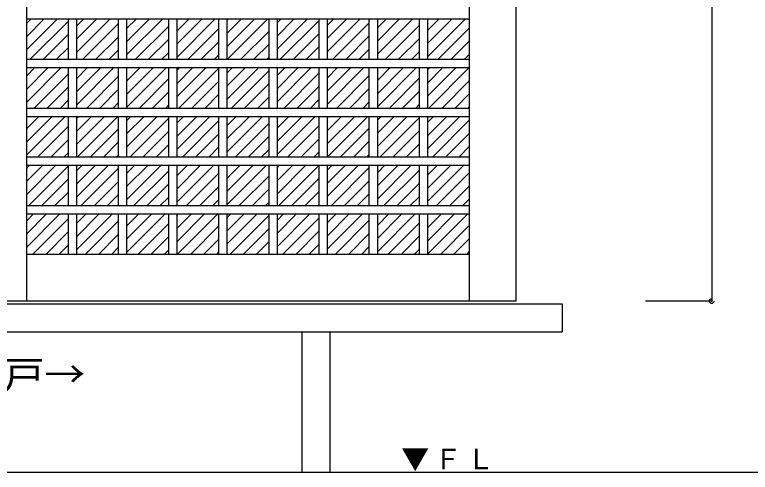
# Model space of a CAD drawing. Units: millimetres at full size, sheet at 1:10; details may follow other scales. Extents: x -1947 to 1953, y -1436 to 1392.
# Drawn here: x -600 to 190, y -818 to -326 of the extents above; entities that cross this region are included whole.
import ezdxf
from ezdxf.enums import TextEntityAlignment as Align

# ---------------------------------------------------------------- set-up
doc = ezdxf.new("R2010")
doc.units = ezdxf.units.MM
doc.header["$LTSCALE"] = 10
doc.header["$PDMODE"] = 32
doc.header["$PDSIZE"] = 5
doc.linetypes.add('DASHED1', pattern=[1.8, 1.2, -0.6])
for name, color, linetype in [('4-4', 7, 'DASHED1'), ('4-A', 3, 'Continuous'), ('4-C', 3, 'Continuous')]:
    doc.layers.add(name, color=color, linetype=linetype)
doc.styles.add('ＭＳ ゴシック', font='')
doc.styles.get('ＭＳ ゴシック').set_extended_font_data('MS Gothic')

msp = doc.modelspace()

# ---------------------------------------------------------------- linework, layer by layer
at = {"layer": '4-4', "linetype": 'Continuous'}
for p, q in [((-587.72, 86.01), (-587.72, -633.99)), ((-1213.72, -636.99), (-11.72, -636.99)), ((-61.72, -633.99), (-1163.72, -633.99)), ((-1213.72, -666.99), (-11.72, -666.99)), ((-291.72, -666.99), (-291.72, -817.99)), ((-261.72, -666.99), (-261.72, -817.99)), ((-1566.45, -817.99), (1321.11, -817.99))]:
    msp.add_line(p, q, dxfattribs=at)
at = {"layer": '4-4', "color": 4, "linetype": 'Continuous'}
msp.add_line((148.79, 86.01), (148.79, -633.99), dxfattribs=at)
at = {"layer": '4-4', "color": 4}
msp.add_point((148.79, -633.99), dxfattribs=at)
at = {"layer": '4-A', "color": 7}
msp.add_line((-587.72, 86.01), (-587.72, -633.99), dxfattribs=at)
at = {"layer": '4-A'}
msp.add_line((-111.72, -583.79), (-587.72, -583.79), dxfattribs=at)
at = {"layer": '4-C', "color": 7}
for p, q in [((-111.72, 88.01), (-111.72, -633.99)), ((-61.72, 86.01), (-61.72, -633.99)), ((-11.72, -636.99), (-11.72, -666.99))]:
    msp.add_line(p, q, dxfattribs=at)
at = {"layer": '4-C'}
for p, q in [((-587.72, 86.01), (-587.72, -633.99)), ((-587.72, -330.79), (-111.72, -330.79)), ((-587.72, -364.19), (-554.32, -330.79)), ((-587.72, -350.05), (-568.46, -330.79)), ((-587.72, -335.9), (-582.61, -330.79)), ((-542.83, -330.79), (-542.83, -374.19)), ((-533.83, -330.79), (-533.83, -374.19)), ((-533.83, -366.87), (-497.75, -330.79)), ((-533.83, -352.73), (-511.9, -330.79)), ((-533.83, -338.58), (-526.04, -330.79)), ((-488.94, -330.79), (-488.94, -374.19)), ((-479.94, -330.79), (-479.94, -374.19)), ((-479.94, -369.55), (-441.19, -330.79)), ((-479.94, -355.4), (-455.33, -330.79)), ((-479.94, -341.26), (-469.47, -330.79)), ((-435.05, -330.79), (-435.05, -374.19)), ((-426.05, -330.79), (-426.05, -374.19)), ((-426.05, -372.23), (-384.62, -330.79)), ((-426.05, -358.08), (-398.76, -330.79)), ((-426.05, -343.94), (-412.9, -330.79)), ((-381.17, -330.79), (-381.17, -374.19)), ((-372.17, -330.79), (-372.17, -374.19)), ((-372.17, -360.76), (-342.19, -330.79)), ((-372.17, -346.62), (-356.33, -330.79)), ((-372.17, -332.48), (-370.47, -330.79)), ((-371.45, -374.19), (-328.05, -330.79)), ((-327.28, -330.79), (-327.28, -374.19)), ((-318.28, -330.79), (-318.28, -374.19)), ((-318.28, -363.44), (-285.62, -330.79)), ((-318.28, -349.3), (-299.76, -330.79)), ((-318.28, -335.16), (-313.91, -330.79)), ((-273.39, -330.79), (-273.39, -374.19)), ((-264.39, -330.79), (-264.39, -374.19)), ((-264.39, -366.12), (-229.05, -330.79)), ((-264.39, -351.98), (-243.2, -330.79)), ((-264.39, -337.84), (-257.34, -330.79)), ((-219.5, -330.79), (-219.5, -374.19)), ((-210.5, -330.79), (-210.5, -374.19)), ((-210.5, -368.8), (-172.49, -330.79)), ((-210.5, -354.66), (-186.63, -330.79)), ((-210.5, -340.52), (-200.77, -330.79)), ((-165.61, -330.79), (-165.61, -374.19)), ((-156.61, -330.79), (-156.61, -374.19)), ((-156.61, -371.48), (-115.92, -330.79)), ((-156.61, -357.34), (-130.06, -330.79)), ((-156.61, -343.2), (-144.2, -330.79)), ((-583.58, -374.19), (-542.83, -333.44)), ((-527.01, -374.19), (-488.94, -336.12)), ((-470.44, -374.19), (-435.05, -338.8)), ((-314.88, -374.19), (-273.39, -332.7)), ((-258.31, -374.19), (-219.5, -335.38)), ((-201.74, -374.19), (-165.61, -338.06)), ((-569.44, -374.19), (-542.83, -347.58)), ((-413.87, -374.19), (-381.17, -341.48)), ((-357.31, -374.19), (-327.28, -344.16)), ((-300.74, -374.19), (-273.39, -346.84)), ((-145.17, -374.19), (-111.72, -340.74)), ((-512.87, -374.19), (-488.94, -350.26)), ((-456.3, -374.19), (-435.05, -352.94)), ((-399.73, -374.19), (-381.17, -355.62)), ((-244.17, -374.19), (-219.5, -349.52)), ((-187.6, -374.19), (-165.61, -352.2)), ((-131.03, -374.19), (-111.72, -354.88)), ((-555.3, -374.19), (-542.83, -361.73)), ((-343.16, -374.19), (-327.28, -358.3)), ((-286.6, -374.19), (-273.39, -360.98)), ((-498.73, -374.19), (-488.94, -364.4)), ((-442.16, -374.19), (-435.05, -367.08)), ((-385.59, -374.19), (-381.17, -369.76)), ((-230.03, -374.19), (-219.5, -363.66)), ((-173.46, -374.19), (-165.61, -366.34)), ((-116.89, -374.19), (-111.72, -369.02)), ((-587.72, -374.19), (-111.72, -374.19)), ((-329.02, -374.19), (-327.28, -372.44)), ((-587.72, -383.19), (-111.72, -383.19)), ((-587.72, -420.76), (-550.15, -383.19)), ((-587.72, -406.61), (-564.3, -383.19)), ((-587.72, -392.47), (-578.44, -383.19)), ((-542.83, -383.19), (-542.83, -426.59)), ((-533.83, -383.19), (-533.83, -426.59)), ((-533.83, -423.44), (-493.59, -383.19)), ((-533.83, -409.29), (-507.73, -383.19)), ((-533.83, -395.15), (-521.87, -383.19)), ((-488.94, -383.19), (-488.94, -426.59)), ((-479.94, -383.19), (-479.94, -426.59)), ((-479.94, -426.12), (-437.02, -383.19)), ((-479.94, -411.97), (-451.16, -383.19)), ((-479.94, -397.83), (-465.3, -383.19)), ((-479.94, -383.69), (-479.44, -383.19)), ((-435.05, -383.19), (-435.05, -426.59)), ((-426.05, -383.19), (-426.05, -426.59)), ((-426.05, -414.65), (-394.59, -383.19)), ((-426.05, -400.51), (-408.73, -383.19)), ((-426.05, -386.37), (-422.87, -383.19)), ((-423.85, -426.59), (-381.17, -383.91)), ((-381.17, -383.19), (-381.17, -426.59)), ((-372.17, -383.19), (-372.17, -426.59)), ((-372.17, -417.33), (-338.02, -383.19)), ((-372.17, -403.19), (-352.16, -383.19)), ((-372.17, -389.05), (-366.31, -383.19)), ((-367.28, -426.59), (-327.28, -386.59)), ((-327.28, -383.19), (-327.28, -426.59)), ((-318.28, -383.19), (-318.28, -426.59)), ((-318.28, -420.01), (-281.45, -383.19)), ((-318.28, -405.87), (-295.6, -383.19)), ((-318.28, -391.73), (-309.74, -383.19)), ((-273.39, -383.19), (-273.39, -426.59)), ((-264.39, -383.19), (-264.39, -426.59)), ((-264.39, -422.69), (-224.89, -383.19)), ((-264.39, -408.55), (-239.03, -383.19)), ((-264.39, -394.41), (-253.17, -383.19)), ((-219.5, -383.19), (-219.5, -426.59)), ((-210.5, -383.19), (-210.5, -426.59)), ((-210.5, -425.37), (-168.32, -383.19)), ((-210.5, -411.23), (-182.46, -383.19)), ((-210.5, -397.09), (-196.6, -383.19)), ((-165.61, -383.19), (-165.61, -426.59)), ((-156.61, -383.19), (-156.61, -426.59)), ((-156.61, -413.91), (-125.89, -383.19)), ((-156.61, -399.77), (-140.03, -383.19)), ((-156.61, -385.62), (-154.17, -383.19)), ((-155.15, -426.59), (-111.75, -383.19)), ((-579.41, -426.59), (-542.83, -390.01)), ((-522.84, -426.59), (-488.94, -392.69)), ((-310.71, -426.59), (-273.39, -389.27)), ((-254.14, -426.59), (-219.5, -391.95)), ((-197.57, -426.59), (-165.61, -394.62)), ((-466.27, -426.59), (-435.05, -395.37)), ((-409.71, -426.59), (-381.17, -398.05)), ((-353.14, -426.59), (-327.28, -400.73)), ((-141.01, -426.59), (-111.72, -397.3)), ((-565.27, -426.59), (-542.83, -404.15)), ((-508.7, -426.59), (-488.94, -406.83)), ((-452.13, -426.59), (-435.05, -409.51)), ((-296.57, -426.59), (-273.39, -403.41)), ((-240, -426.59), (-219.5, -406.09)), ((-183.43, -426.59), (-165.61, -408.77)), ((-551.13, -426.59), (-542.83, -418.29)), ((-395.56, -426.59), (-381.17, -412.19)), ((-339, -426.59), (-327.28, -414.87)), ((-282.43, -426.59), (-273.39, -417.55)), ((-126.86, -426.59), (-111.72, -411.45)), ((-587.72, -426.59), (-111.72, -426.59)), ((-494.56, -426.59), (-488.94, -420.97)), ((-437.99, -426.59), (-435.05, -423.65)), ((-381.42, -426.59), (-381.17, -426.33)), ((-225.86, -426.59), (-219.5, -420.23)), ((-169.29, -426.59), (-165.61, -422.91)), ((-112.72, -426.59), (-111.72, -425.59)), ((-587.72, -435.59), (-111.72, -435.59)), ((-587.72, -477.32), (-545.99, -435.59)), ((-587.72, -463.18), (-560.13, -435.59)), ((-587.72, -449.04), (-574.27, -435.59)), ((-542.83, -435.59), (-542.83, -478.99)), ((-533.83, -435.59), (-533.83, -478.99)), ((-533.83, -465.86), (-503.56, -435.59)), ((-533.83, -451.72), (-517.7, -435.59)), ((-533.83, -437.58), (-531.84, -435.59)), ((-532.82, -478.99), (-489.42, -435.59)), ((-488.94, -435.59), (-488.94, -478.99)), ((-479.94, -435.59), (-479.94, -478.99)), ((-479.94, -468.54), (-446.99, -435.59)), ((-479.94, -454.4), (-461.13, -435.59)), ((-479.94, -440.26), (-475.27, -435.59)), ((-476.25, -478.99), (-435.05, -437.8)), ((-435.05, -435.59), (-435.05, -478.99)), ((-426.05, -435.59), (-426.05, -478.99)), ((-426.05, -471.22), (-390.42, -435.59)), ((-426.05, -457.08), (-404.56, -435.59)), ((-426.05, -442.94), (-418.71, -435.59)), ((-419.68, -478.99), (-381.17, -440.47)), ((-381.17, -435.59), (-381.17, -478.99)), ((-372.17, -435.59), (-372.17, -478.99)), ((-372.17, -473.9), (-333.85, -435.59)), ((-372.17, -459.76), (-348, -435.59)), ((-372.17, -445.62), (-362.14, -435.59)), ((-327.28, -435.59), (-327.28, -478.99)), ((-318.28, -435.59), (-318.28, -478.99)), ((-318.28, -476.58), (-277.29, -435.59)), ((-318.28, -462.44), (-291.43, -435.59)), ((-318.28, -448.3), (-305.57, -435.59)), ((-273.39, -435.59), (-273.39, -478.99)), ((-264.39, -435.59), (-264.39, -478.99)), ((-264.39, -465.12), (-234.86, -435.59)), ((-264.39, -450.98), (-249, -435.59)), ((-264.39, -436.83), (-263.14, -435.59)), ((-264.12, -478.99), (-220.72, -435.59)), ((-219.5, -435.59), (-219.5, -478.99)), ((-210.5, -435.59), (-210.5, -478.99)), ((-210.5, -467.8), (-178.29, -435.59)), ((-210.5, -453.66), (-192.43, -435.59)), ((-210.5, -439.51), (-206.57, -435.59)), ((-207.55, -478.99), (-165.61, -437.05)), ((-165.61, -435.59), (-165.61, -478.99)), ((-156.61, -435.59), (-156.61, -478.99)), ((-156.61, -470.48), (-121.72, -435.59)), ((-156.61, -456.34), (-135.86, -435.59)), ((-156.61, -442.19), (-150.01, -435.59)), ((-150.98, -478.99), (-111.72, -439.73)), ((-575.24, -478.99), (-542.83, -446.58)), ((-518.67, -478.99), (-488.94, -449.26)), ((-363.11, -478.99), (-327.28, -443.15)), ((-306.54, -478.99), (-273.39, -445.83)), ((-249.97, -478.99), (-219.5, -448.51)), ((-462.11, -478.99), (-435.05, -451.94)), ((-405.54, -478.99), (-381.17, -454.62)), ((-348.97, -478.99), (-327.28, -457.3)), ((-193.41, -478.99), (-165.61, -451.19)), ((-136.84, -478.99), (-111.72, -453.87)), ((-561.1, -478.99), (-542.83, -460.72)), ((-504.53, -478.99), (-488.94, -463.4)), ((-447.96, -478.99), (-435.05, -466.08)), ((-292.4, -478.99), (-273.39, -459.98)), ((-235.83, -478.99), (-219.5, -462.66)), ((-179.26, -478.99), (-165.61, -465.34)), ((-391.4, -478.99), (-381.17, -468.76)), ((-334.83, -478.99), (-327.28, -471.44)), ((-278.26, -478.99), (-273.39, -474.12)), ((-122.7, -478.99), (-111.72, -468.02)), ((-587.72, -478.99), (-111.72, -478.99)), ((-546.96, -478.99), (-542.83, -474.86)), ((-490.39, -478.99), (-488.94, -477.54)), ((-221.69, -478.99), (-219.5, -476.8)), ((-587.72, -487.99), (-111.72, -487.99)), ((-587.72, -519.75), (-555.96, -487.99)), ((-587.72, -505.61), (-570.1, -487.99)), ((-587.72, -491.47), (-584.24, -487.99)), ((-585.22, -531.39), (-542.83, -489)), ((-542.83, -487.99), (-542.83, -531.39)), ((-533.83, -487.99), (-533.83, -531.39)), ((-533.83, -522.43), (-499.39, -487.99)), ((-533.83, -508.29), (-513.53, -487.99)), ((-533.83, -494.15), (-527.67, -487.99)), ((-488.94, -487.99), (-488.94, -531.39)), ((-479.94, -487.99), (-479.94, -531.39)), ((-479.94, -525.11), (-442.82, -487.99)), ((-479.94, -510.97), (-456.96, -487.99)), ((-479.94, -496.83), (-471.11, -487.99)), ((-435.05, -487.99), (-435.05, -531.39)), ((-426.05, -487.99), (-426.05, -531.39)), ((-426.05, -527.79), (-386.25, -487.99)), ((-426.05, -513.65), (-400.4, -487.99)), ((-426.05, -499.51), (-414.54, -487.99)), ((-381.17, -487.99), (-381.17, -531.39)), ((-372.17, -487.99), (-372.17, -531.39)), ((-372.17, -530.47), (-329.69, -487.99)), ((-372.17, -516.33), (-343.83, -487.99)), ((-372.17, -502.19), (-357.97, -487.99)), ((-372.17, -488.04), (-372.11, -487.99)), ((-327.28, -487.99), (-327.28, -531.39)), ((-318.28, -487.99), (-318.28, -531.39)), ((-318.28, -519.01), (-287.26, -487.99)), ((-318.28, -504.87), (-301.4, -487.99)), ((-318.28, -490.72), (-315.54, -487.99)), ((-316.52, -531.39), (-273.39, -488.26)), ((-273.39, -487.99), (-273.39, -531.39)), ((-264.39, -487.99), (-264.39, -531.39)), ((-264.39, -521.69), (-230.69, -487.99)), ((-264.39, -507.54), (-244.83, -487.99)), ((-264.39, -493.4), (-258.97, -487.99)), ((-219.5, -487.99), (-219.5, -531.39)), ((-210.5, -487.99), (-210.5, -531.39)), ((-210.5, -524.37), (-174.12, -487.99)), ((-210.5, -510.22), (-188.26, -487.99)), ((-210.5, -496.08), (-202.41, -487.99)), ((-165.61, -487.99), (-165.61, -531.39)), ((-156.61, -487.99), (-156.61, -531.39)), ((-156.61, -527.05), (-117.55, -487.99)), ((-156.61, -512.9), (-131.7, -487.99)), ((-156.61, -498.76), (-145.84, -487.99)), ((-528.65, -531.39), (-488.94, -491.68)), ((-472.08, -531.39), (-435.05, -494.36)), ((-415.51, -531.39), (-381.17, -497.04)), ((-259.95, -531.39), (-219.5, -490.94)), ((-203.38, -531.39), (-165.61, -493.62)), ((-146.81, -531.39), (-111.72, -496.3)), ((-571.07, -531.39), (-542.83, -503.15)), ((-514.51, -531.39), (-488.94, -505.83)), ((-358.94, -531.39), (-327.28, -499.72)), ((-302.37, -531.39), (-273.39, -502.4)), ((-245.81, -531.39), (-219.5, -505.08)), ((-457.94, -531.39), (-435.05, -508.51)), ((-401.37, -531.39), (-381.17, -511.19)), ((-189.24, -531.39), (-165.61, -507.76)), ((-132.67, -531.39), (-111.72, -510.44)), ((-556.93, -531.39), (-542.83, -517.29)), ((-500.36, -531.39), (-488.94, -519.97)), ((-344.8, -531.39), (-327.28, -513.87)), ((-288.23, -531.39), (-273.39, -516.54)), ((-231.66, -531.39), (-219.5, -519.22)), ((-443.8, -531.39), (-435.05, -522.65)), ((-387.23, -531.39), (-381.17, -525.33)), ((-330.66, -531.39), (-327.28, -528.01)), ((-175.1, -531.39), (-165.61, -521.9)), ((-118.53, -531.39), (-111.72, -524.58)), ((-587.72, -531.39), (-111.72, -531.39)), ((-274.09, -531.39), (-273.39, -530.69)), ((-587.72, -540.39), (-111.72, -540.39)), ((-587.72, -576.32), (-551.79, -540.39)), ((-587.72, -562.18), (-565.93, -540.39)), ((-587.72, -548.04), (-580.07, -540.39)), ((-542.83, -540.39), (-542.83, -583.79)), ((-533.83, -540.39), (-533.83, -583.79)), ((-533.83, -579), (-495.22, -540.39)), ((-533.83, -564.86), (-509.36, -540.39)), ((-533.83, -550.71), (-523.51, -540.39)), ((-488.94, -540.39), (-488.94, -583.79)), ((-479.94, -540.39), (-479.94, -583.79)), ((-479.94, -581.68), (-438.65, -540.39)), ((-479.94, -567.54), (-452.8, -540.39)), ((-479.94, -553.39), (-466.94, -540.39)), ((-435.05, -540.39), (-435.05, -583.79)), ((-426.05, -540.39), (-426.05, -583.79)), ((-426.05, -570.22), (-396.23, -540.39)), ((-426.05, -556.07), (-410.37, -540.39)), ((-426.05, -541.93), (-424.51, -540.39)), ((-425.49, -583.79), (-382.09, -540.39)), ((-381.17, -540.39), (-381.17, -583.79)), ((-372.17, -540.39), (-372.17, -583.79)), ((-372.17, -572.9), (-339.66, -540.39)), ((-372.17, -558.75), (-353.8, -540.39)), ((-372.17, -544.61), (-367.94, -540.39)), ((-368.92, -583.79), (-327.28, -542.15)), ((-327.28, -540.39), (-327.28, -583.79)), ((-318.28, -540.39), (-318.28, -583.79)), ((-318.28, -575.58), (-283.09, -540.39)), ((-318.28, -561.43), (-297.23, -540.39)), ((-318.28, -547.29), (-311.37, -540.39)), ((-312.35, -583.79), (-273.39, -544.83)), ((-273.39, -540.39), (-273.39, -583.79)), ((-264.39, -540.39), (-264.39, -583.79)), ((-264.39, -578.26), (-226.52, -540.39)), ((-264.39, -564.11), (-240.66, -540.39)), ((-264.39, -549.97), (-254.81, -540.39)), ((-219.5, -540.39), (-219.5, -583.79)), ((-210.5, -540.39), (-210.5, -583.79)), ((-210.5, -580.93), (-169.95, -540.39)), ((-210.5, -566.79), (-184.1, -540.39)), ((-210.5, -552.65), (-198.24, -540.39)), ((-165.61, -540.39), (-165.61, -583.79)), ((-156.61, -540.39), (-156.61, -583.79)), ((-156.61, -583.61), (-113.38, -540.39)), ((-156.61, -569.47), (-127.53, -540.39)), ((-156.61, -555.33), (-141.67, -540.39)), ((-156.61, -541.19), (-155.81, -540.39)), ((-581.05, -583.79), (-542.83, -545.57)), ((-524.48, -583.79), (-488.94, -548.25)), ((-467.91, -583.79), (-435.05, -550.93)), ((-255.78, -583.79), (-219.5, -547.51)), ((-199.21, -583.79), (-165.61, -550.19)), ((-142.64, -583.79), (-111.72, -552.87)), ((-566.91, -583.79), (-542.83, -559.71)), ((-411.34, -583.79), (-381.17, -553.61)), ((-354.77, -583.79), (-327.28, -556.29)), ((-298.21, -583.79), (-273.39, -558.97)), ((-510.34, -583.79), (-488.94, -562.39)), ((-453.77, -583.79), (-435.05, -565.07)), ((-397.2, -583.79), (-381.17, -567.75)), ((-241.64, -583.79), (-219.5, -561.65)), ((-185.07, -583.79), (-165.61, -564.33)), ((-128.5, -583.79), (-111.72, -567.01)), ((-552.76, -583.79), (-542.83, -573.86)), ((-496.2, -583.79), (-488.94, -576.54)), ((-340.63, -583.79), (-327.28, -570.43)), ((-284.06, -583.79), (-273.39, -573.11)), ((-227.5, -583.79), (-219.5, -575.79)), ((-439.63, -583.79), (-435.05, -579.22)), ((-383.06, -583.79), (-381.17, -581.9)), ((-170.93, -583.79), (-165.61, -578.47)), ((-114.36, -583.79), (-111.72, -581.15))]:
    msp.add_line(p, q, dxfattribs=at)
at = {"layer": '4-C', "color": 4}
msp.add_line((148.79, -633.99), (77.69, -633.99), dxfattribs=at)

# ---------------------------------------------------------------- texts
at = {"layer": '4-4', "style": 'ＭＳ ゴシック', "width": 1.1}
msp.add_text('←引戸→', height=29.33, dxfattribs=at).set_placement((-700.11, -736.11), align=Align.BOTTOM_LEFT)
at = {"layer": '4-4', "insert": (-184.84, -816.74), "char_height": 21.99, "attachment_point": 7, "style": 'ＭＳ ゴシック'}
msp.add_mtext('\\T1.17;▼ＦＬ', dxfattribs=at)

doc.saveas('drawing.dxf')
